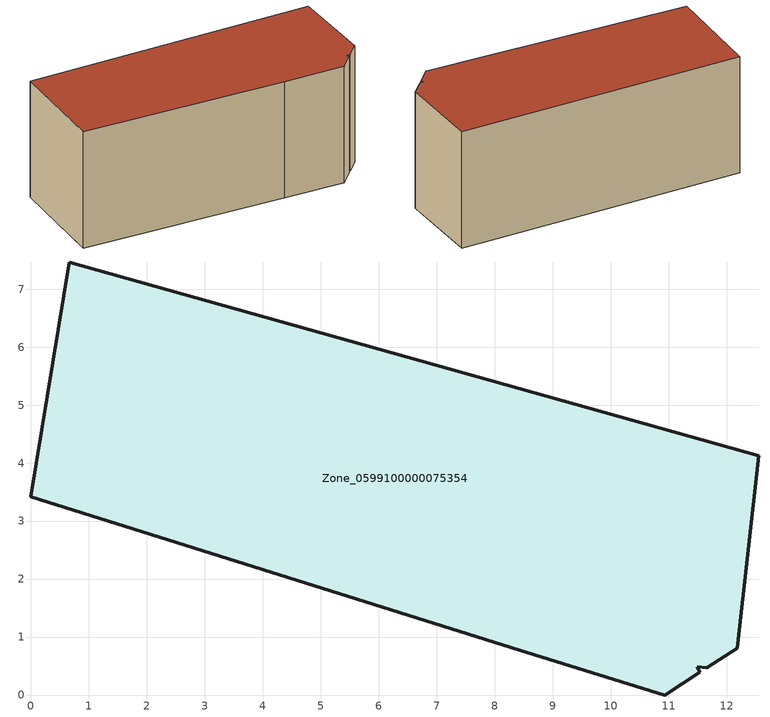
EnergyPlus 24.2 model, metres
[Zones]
Zone_0599100000075354
 floor ground (C_G): 8.43,0.77 0,3.42 0.66,7.47 12.55,4.13 12.18,0.81 11.66,0.47 11.49,0.49 11.54,0.4 10.93,0 z0
 wall outside (C_F): 12.18,0.81 12.55,4.13 0.66,7.47 0,3.42 8.43,0.77 10.93,0 11.54,0.4 11.49,0.49 11.66,0.47 12.18,0.81 z0:5.77
 roof outside (C_R): 11.66,0.47 12.18,0.81 12.55,4.13 0.66,7.47 0,3.42 8.43,0.77 10.93,0 11.54,0.4 11.49,0.49 z5.77
[BUILDING]
Pand.0599100000075354: North Axis=0; Terrain=City; Loads Convergence Tolerance Value=0.04; Temperature Convergence Tolerance Value=0.4; Solar Distribution=FullExterior; Maximum Number of Warmup Days=25; Minimum Number of Warmup Days=1
[Site:Location]
Rotterdam.The.Hague.AP_ZH_NLD Design_Conditions: Latitude=51.96; Longitude=4.45; Time Zone=1; Elevation=-4.5
[SITE:GROUNDTEMPERATURE:BUILDINGSURFACE]
18, 18, 18, 18, 18, 18, 18, 18, 18, 18, 18, 18
[MATERIAL] Thermal Absorptance=0.9; Solar Absorptance=0.7; Visible Absorptance=0.7
Name | Roughness | Thickness | Conductivity | Density | Specific Heat
G.TC.1946 | MediumSmooth | 0.15 | 1 | 540 | 1210
F.TC.1946 | Rough | 0.3 | 0.857143 | 1920 | 840
R.TC.1946 | MediumRough | 0.2 | 0.909091 | 1500 | 1000
[CONSTRUCTION]
C_G: G.TC.1946
C_F: F.TC.1946
C_R: R.TC.1946
[ZONE]
Zone_0599100000075354: Type=1; Multiplier=1; Ceiling Height=Autocalculate; Volume=Autocalculate; Floor Area=autocalculate; Part of Total Floor Area=Yes
[ZONEINFILTRATION:DESIGNFLOWRATE]
Infil_Zone_0599100000075354: Zone or ZoneList or Space or SpaceList=Zone_0599100000075354; Schedule=AlwaysOn; Design Flow Rate Calculation Method=Flow/Area; Flow Rate per Floor Area=0.003; Constant Term Coefficient=1; Temperature Term Coefficient=0; Velocity Term Coefficient=0; Velocity Squared Term Coefficient=0
[HVACTEMPLATE:ZONE:IDEALLOADSAIRSYSTEM]
Zone_0599100000075354: Maximum Heating Supply Air Temperature=50; Minimum Cooling Supply Air Temperature=13; Maximum Heating Supply Air Humidity Ratio=0.0156; Minimum Cooling Supply Air Humidity Ratio=0.0077; Heating Limit=NoLimit; Cooling Limit=NoLimit; Dehumidification Control Type=ConstantSensibleHeatRatio; Cooling Sensible Heat Ratio=0.7; Dehumidification Setpoint=60; Humidification Control Type=None; Humidification Setpoint=30; Outdoor Air Method=None; Outdoor Air Flow Rate per Person=0.00944; Outdoor Air Flow Rate per Zone Floor Area=0; Outdoor Air Flow Rate per Zone=0; Demand Controlled Ventilation Type=None; Outdoor Air Economizer Type=NoEconomizer; Heat Recovery Type=None; Sensible Heat Recovery Effectiveness=0.7; Latent Heat Recovery Effectiveness=0.65
[ZONECONTROL:THERMOSTAT]
ThermostatControl_Zone_0599100000075354: Zone or ZoneList=Zone_0599100000075354; Control Type Schedule=DualSetpointControlType; Control 1=Thermostat_Zone_0599100000075354; Temperature Difference Between Cutout And Setpoint=0
[THERMOSTATSETPOINT:DUALSETPOINT]
Thermostat_Zone_0599100000075354: Heating Setpoint Temperature Schedule=HeatingSetpoint_Zone_0599100000075354; Cooling Setpoint Temperature Schedule=CoolingSetpoint_Zone_0599100000075354
[SCHEDULE:COMPACT]
HeatingSetpoint_Zone_0599100000075354: Through: 12/31, For: AllDays, Until: 24:00, 21
CoolingSetpoint_Zone_0599100000075354: Through: 12/31, For: AllDays, Until: 24:00, 24
DualSetpointControlType: Through: 12/31, For: AllDays, Until: 24:00, 4
AlwaysOn: Through: 12/31, For: AllDays, Until: 24:00, 1
